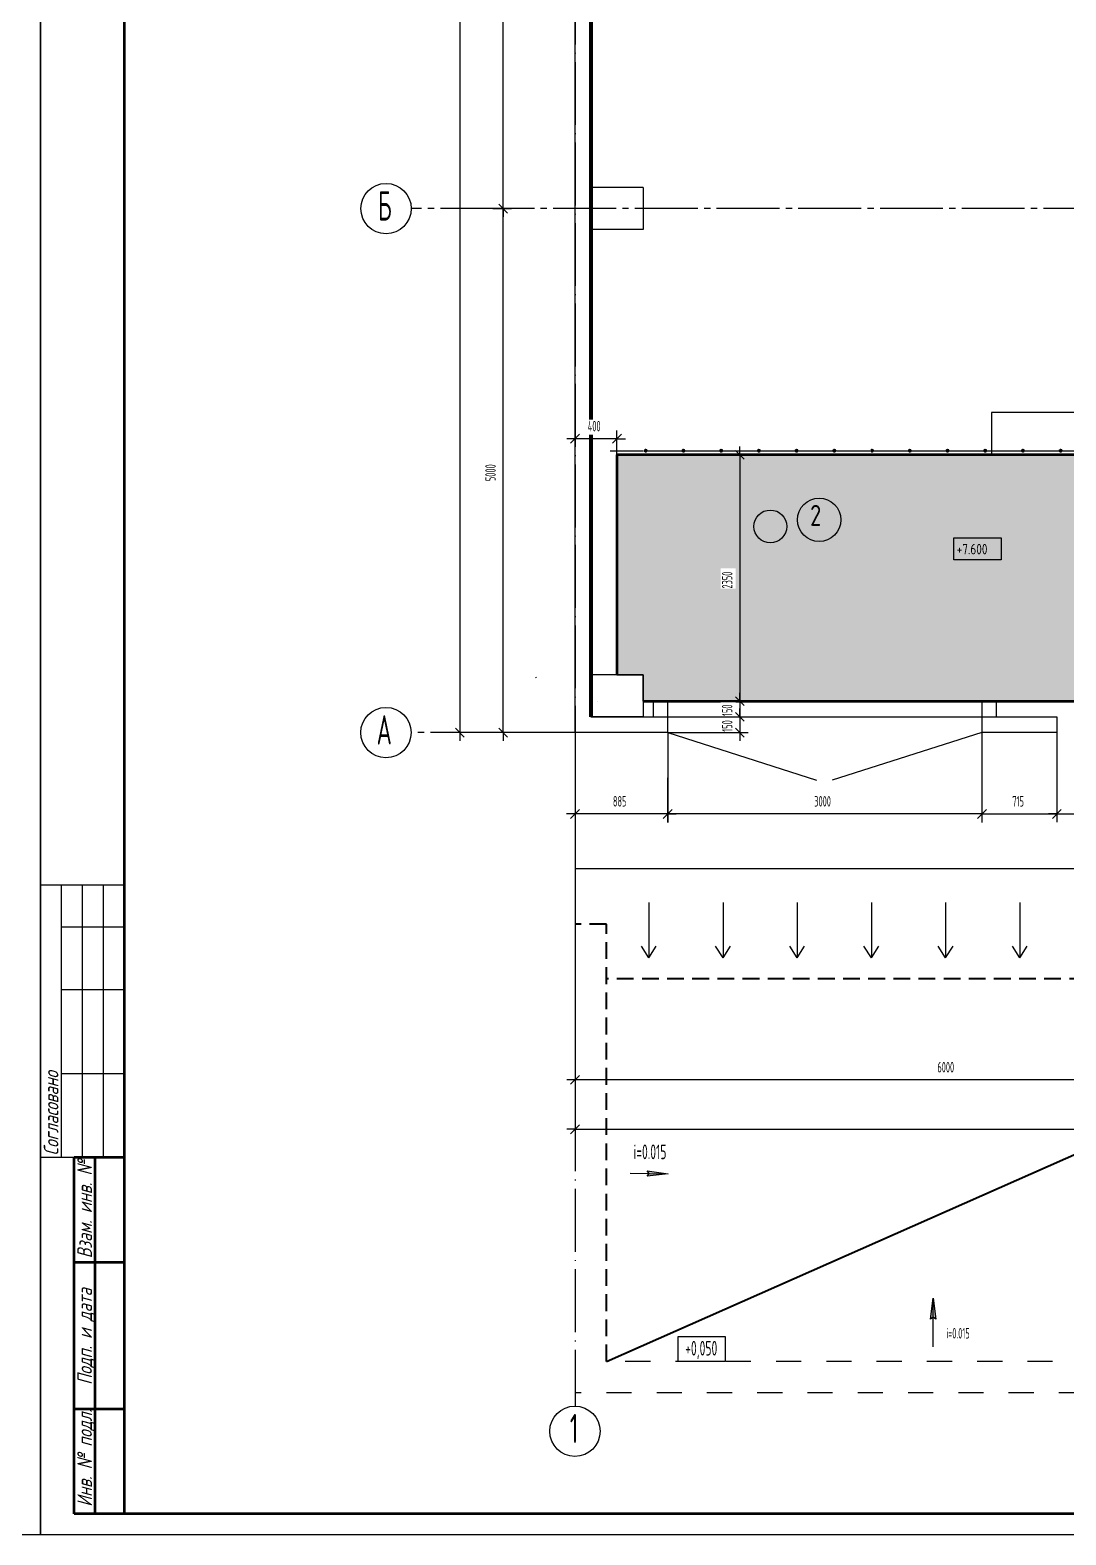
# Model space of a CAD drawing. Header units: millimetres. Extents: x -2281 to 5887, y 0 to 4166.
# Drawn here: x 1679.5 to 1926.7, y 0 to 359 of the extents above; entities that cross this region are included whole.
import ezdxf

# ---------------------------------------------------------------- set-up
doc = ezdxf.new("R2010")
doc.units = ezdxf.units.MM
for name, pattern in [('K5LT32784', [0]), ('K5LT32838', [0]), ('K5LT32848', [19.2, 15, -2, 0.2, -2]), ('K5LT32865', [0]), ('K5LT32871', [11.999999, 6, -6]), ('K5LT32888', [0]), ('K5LT32892', [6, 4, -2]), ('K5LT_AXLED', [19.5, 15, -1.5, 1.5, -1.5]), ('K5LT_BASIC', [0]), ('K5LT_THIN', [0]), ('K5LT_THIN_INCLUDED_TO_HATCHING', [0])]:
    doc.linetypes.add(name, pattern=pattern)
doc.layers.add('Системный слой', color=7, linetype='Continuous')
doc.styles.add('KDIMTEXTSTYLE', font='GOST_AU.SHX', dxfattribs={"width": 0.96, "oblique": 15, "height": 5})
doc.styles.add('KTEXTSTYLE', font='GOST_AU.SHX', dxfattribs={"width": 0.96, "height": 5})
doc.dimstyles.new('KDIMSTYLE (0.03)', dxfattribs={"dimtxt": 5, "dimasz": 1, "dimexe": 2, "dimexo": 0, "dimgap": 1, "dimtad": 1, "dimlfac": 40, "dimtxsty": 'KDIMTEXTSTYLE', "dimsah": 1, "dimcen": 0, "dimdle": 1, "dimadec": 0, "dimazin": 0, "dimtfac": 0.667, "dimtmove": 0, "dimatfit": 3, "dimfxl": 1, "dimtvp": 1, "dimtolj": 1, "dimtzin": 0, "dimarcsym": 0})

# ---------------------------------------------------------------- blocks, each defined once
blk = doc.blocks.new('U23')
at = {"layer": 'Системный слой'}
for points in [[(1826.95, 258.64), (1826.76, 259.03), (1826.34, 259.12), (1826, 258.85), (1826, 258.42), (1826.34, 258.15), (1826.76, 258.25)], [(1835.95, 258.64), (1835.77, 259.03), (1835.34, 259.12), (1835, 258.85), (1835, 258.42), (1835.34, 258.15), (1835.77, 258.25)], [(1844.77, 258.25), (1844.96, 258.64), (1844.77, 259.03), (1844.35, 259.12), (1844.01, 258.85), (1844.01, 258.42), (1844.35, 258.15)], [(1853.77, 258.25), (1853.96, 258.64), (1853.77, 259.03), (1853.35, 259.12), (1853.01, 258.85), (1853.01, 258.42), (1853.35, 258.15)], [(1862.78, 258.25), (1862.97, 258.64), (1862.78, 259.03), (1862.35, 259.12), (1862.01, 258.85), (1862.01, 258.42), (1862.35, 258.15)], [(1871.78, 258.25), (1871.97, 258.64), (1871.78, 259.03), (1871.36, 259.12), (1871.02, 258.85), (1871.02, 258.42), (1871.36, 258.15)], [(1880.78, 258.25), (1880.97, 258.64), (1880.78, 259.03), (1880.36, 259.12), (1880.02, 258.85), (1880.02, 258.42), (1880.36, 258.15)], [(1889.79, 258.25), (1889.98, 258.64), (1889.79, 259.03), (1889.37, 259.12), (1889.03, 258.85), (1889.03, 258.42), (1889.37, 258.15)], [(1898.79, 258.25), (1898.98, 258.64), (1898.79, 259.03), (1898.37, 259.12), (1898.03, 258.85), (1898.03, 258.42), (1898.37, 258.15)], [(1907.8, 258.25), (1907.98, 258.64), (1907.8, 259.03), (1907.37, 259.12), (1907.03, 258.85), (1907.03, 258.42), (1907.37, 258.15)], [(1916.8, 258.25), (1916.99, 258.64), (1916.8, 259.03), (1916.38, 259.12), (1916.04, 258.85), (1916.04, 258.42), (1916.38, 258.15)], [(1925.8, 258.25), (1925.99, 258.64), (1925.8, 259.03), (1925.38, 259.12), (1925.04, 258.85), (1925.04, 258.42), (1925.38, 258.15)], [(1934.81, 258.25), (1935, 258.64), (1934.81, 259.03), (1934.38, 259.12), (1934.05, 258.85), (1934.05, 258.42), (1934.38, 258.15)], [(1943.81, 258.25), (1944, 258.64), (1943.81, 259.03), (1943.39, 259.12), (1943.05, 258.85), (1943.05, 258.42), (1943.39, 258.15)], [(1952.81, 258.25), (1953, 258.64), (1952.81, 259.03), (1952.39, 259.12), (1952.05, 258.85), (1952.05, 258.42), (1952.39, 258.15)], [(1961.82, 258.25), (1962.01, 258.64), (1961.82, 259.03), (1961.4, 259.12), (1961.06, 258.85), (1961.06, 258.42), (1961.4, 258.15)], [(1970.82, 258.25), (1971.01, 258.64), (1970.82, 259.03), (1970.4, 259.12), (1970.06, 258.85), (1970.06, 258.42), (1970.4, 258.15)], [(1979.83, 258.25), (1980.01, 258.64), (1979.83, 259.03), (1979.4, 259.12), (1979.06, 258.85), (1979.06, 258.42), (1979.4, 258.15)], [(1988.83, 258.25), (1989.02, 258.64), (1988.83, 259.03), (1988.41, 259.12), (1988.07, 258.85), (1988.07, 258.42), (1988.41, 258.15)], [(1997.83, 258.25), (1998.02, 258.64), (1997.83, 259.03), (1997.41, 259.12), (1997.07, 258.85), (1997.07, 258.42), (1997.41, 258.15)], [(2006.84, 258.25), (2007.03, 258.64), (2006.84, 259.03), (2006.41, 259.12), (2006.08, 258.85), (2006.08, 258.42), (2006.41, 258.15)], [(2015.84, 258.25), (2016.03, 258.64), (2015.84, 259.03), (2015.42, 259.12), (2015.08, 258.85), (2015.08, 258.42), (2015.42, 258.15)], [(2024.85, 258.25), (2025.03, 258.64), (2024.85, 259.03), (2024.42, 259.12), (2024.08, 258.85), (2024.08, 258.42), (2024.42, 258.15)], [(2033.85, 258.25), (2034.04, 258.64), (2033.85, 259.03), (2033.43, 259.12), (2033.09, 258.85), (2033.09, 258.42), (2033.43, 258.15)], [(2042.85, 258.25), (2043.04, 258.64), (2042.85, 259.03), (2042.43, 259.12), (2042.09, 258.85), (2042.09, 258.42), (2042.43, 258.15)]]:
    blk.add_hatch(color=7, dxfattribs=at).paths.add_polyline_path(points)
at = {"layer": 'Системный слой', "color": 7, "linetype": 'K5LT32865', "lineweight": 13}
for p, q in [((1817.95, 258.64), (1825.95, 258.64)), ((1826.95, 258.64), (1834.95, 258.64)), ((1835.95, 258.64), (1843.96, 258.64)), ((1844.96, 258.64), (1852.96, 258.64)), ((1853.96, 258.64), (1861.97, 258.64)), ((1862.97, 258.64), (1870.97, 258.64)), ((1871.97, 258.64), (1879.97, 258.64)), ((1880.97, 258.64), (1888.98, 258.64)), ((1889.98, 258.64), (1897.98, 258.64)), ((1898.98, 258.64), (1906.98, 258.64)), ((1907.98, 258.64), (1915.99, 258.64)), ((1916.99, 258.64), (1924.99, 258.64)), ((1925.99, 258.64), (1934, 258.64)), ((1935, 258.64), (1943, 258.64)), ((1944, 258.64), (1952, 258.64)), ((1953, 258.64), (1961.01, 258.64)), ((1962.01, 258.64), (1970.01, 258.64)), ((1971.01, 258.64), (1979.01, 258.64)), ((1980.01, 258.64), (1988.02, 258.64)), ((1989.02, 258.64), (1997.02, 258.64)), ((1998.02, 258.64), (2006.03, 258.64)), ((2007.03, 258.64), (2015.03, 258.64)), ((2016.03, 258.64), (2024.03, 258.64)), ((2025.03, 258.64), (2033.04, 258.64)), ((2034.04, 258.64), (2042.04, 258.64)), ((2043.04, 258.64), (2051.04, 258.64))]:
    blk.add_line(p, q, dxfattribs=at)
blk = doc.blocks.new('U325')
at = {"layer": 'Системный слой', "color": 200, "linetype": 'K5LT32784', "lineweight": 50, "true_color": 0xbf00ff}
blk.add_arc((1799.15, 203.85), 1.14, 30.4286, 30.7112, dxfattribs=at)
blk = doc.blocks.new('U367')
at = {"layer": 'Системный слой', "color": 7, "linetype": 'K5LT_THIN', "lineweight": 13}
for p, q in [((1834.18, 47.36), (1845.39, 47.36)), ((1834.18, 41.4), (1834.18, 47.36)), ((1845.39, 47.36), (1845.39, 41.4)), ((1845.39, 41.4), (1834.18, 41.4))]:
    blk.add_line(p, q, dxfattribs=at)
at = {"layer": 'Системный слой', "color": 7, "insert": (1835.86, 46.28), "char_height": 2.5, "attachment_point": 1, "style": 'KTEXTSTYLE'}
blk.add_mtext('\\H3.5;\\W0.965;\\Q15;\\Q0;\\W0.715;+0,050', dxfattribs=at)
blk = doc.blocks.new('U403')
at = {"layer": 'Системный слой', "color": 7, "linetype": 'K5LT_THIN', "lineweight": 13}
for p, q in [((1825.83, 321.41), (1813.33, 321.41)), ((1825.83, 321.41), (1825.83, 311.41)), ((1825.83, 311.41), (1813.33, 311.41)), ((1825.83, 195.16), (1813.33, 195.16))]:
    blk.add_line(p, q, dxfattribs=at)
at = {"layer": 'Системный слой', "color": 7, "linetype": 'K5LT_THIN_INCLUDED_TO_HATCHING', "lineweight": 13}
for q in [(1813.33, 205.16), (1825.83, 195.16)]:
    blk.add_line((1825.83, 205.16), q, dxfattribs=at)
blk = doc.blocks.new('U388')
at = {"layer": 'Системный слой', "color": 5, "linetype": 'K5LT_BASIC', "lineweight": 35, "true_color": 0x0000ff}
for p, q in [((2051.79, 257.64), (1819.58, 257.65)), ((1819.58, 257.65), (1819.58, 205.16)), ((1825.83, 198.9), (1954.54, 198.9))]:
    blk.add_line(p, q, dxfattribs=at)
at = {"layer": 'Системный слой'}
blk.add_blockref('U403', (0, 0), dxfattribs=at)
blk = doc.blocks.new('U408')
at = {"layer": 'Системный слой', "true_color": 0xffffff}
blk.add_hatch(color=7, dxfattribs=at).paths.add_polyline_path([(1825.83, 198.9), (1954.54, 198.9), (1954.54, 205.1), (1959.58, 205.1), (1959.58, 232.64), (2076.79, 232.64), (2076.79, 260.6), (2051.79, 260.6), (2051.79, 257.64), (1819.58, 257.65), (1819.58, 205.16), (1825.83, 205.16)])
at = {"layer": 'Системный слой', "color": 5, "linetype": 'K5LT_BASIC', "lineweight": 35, "true_color": 0x0000ff}
for p, q in [((2051.79, 257.64), (1819.58, 257.65)), ((1819.58, 257.65), (1819.58, 205.16)), ((1825.83, 198.9), (1954.54, 198.9))]:
    blk.add_line(p, q, dxfattribs=at)
at = {"layer": 'Системный слой', "color": 7, "linetype": 'K5LT_THIN_INCLUDED_TO_HATCHING', "lineweight": 13}
for p, q in [((1899.98, 237.82), (1911.25, 237.82)), ((1899.98, 232.64), (1899.98, 237.82)), ((1911.25, 237.82), (1911.25, 232.64)), ((1911.25, 232.64), (1899.98, 232.64)), ((1819.58, 205.16), (1825.83, 205.16)), ((1825.83, 198.9), (1825.83, 205.16))]:
    blk.add_line(p, q, dxfattribs=at)
blk.add_circle((1867.84, 242.16), 5.18, dxfattribs=at)
at = {"layer": 'Системный слой', "color": 7, "char_height": 2.5, "attachment_point": 1, "style": 'KTEXTSTYLE'}
for s, insert in [('\\H3.5;\\W0.965;\\Q15;\\Q0;\\H5.00;2', (1865.68, 245.71)), ('\\H3.5;\\W0.965;\\Q15;\\Q0;\\H2.50;+7.600', (1900.68, 236.42))]:
    blk.add_mtext(s, dxfattribs=dict(at, insert=insert))
blk = doc.blocks.new('D155')
at = {"layer": 'Системный слой', "color": 7, "linetype": 'K5LT_THIN', "lineweight": 13, "transparency": 16777216}
for p, q in [((1809.58, 191.41), (1809.58, 106.55)), ((1809.58, 108.55), (1807.58, 108.55)), ((1810.64, 109.61), (1808.52, 107.49)), ((1958.52, 107.49), (1960.64, 109.61)), ((1959.58, 103.3), (1959.58, 110.55)), ((1959.58, 108.55), (1961.58, 108.55))]:
    blk.add_line(p, q, dxfattribs=at)
at = {"transparency": 16777216}
blk.add_wipeout([(1896.06, 109.8), (1896.06, 113.37), (1900.89, 113.37), (1900.89, 109.8)], dxfattribs=at).dxf.layer = 'Системный слой'
at = {"layer": 'Системный слой', "color": 7, "linetype": 'K5LT_THIN', "lineweight": 13, "transparency": 16777216}
blk.add_line((1959.58, 108.55), (1809.58, 108.55), dxfattribs=at)
at = {"layer": 'Системный слой', "color": 7, "transparency": 16777216, "insert": (1896.06, 112.82), "char_height": 2.5, "attachment_point": 1, "style": 'KTEXTSTYLE'}
blk.add_mtext('\\H3.5;\\W0.965;\\Q15;\\Q0;\\W0.715;\\H2.50;6000', dxfattribs=at)
blk = doc.blocks.new('KDIMARROW_03')
at = {"layer": 'Системный слой', "color": 0, "linetype": 'K5LT_THIN', "lineweight": 13}
for p, q in [((-1.06, -1.06), (1.06, 1.06)), ((0, 0), (-1, 0)), ((0, 0), (2, 0))]:
    blk.add_line(p, q, dxfattribs=at)
blk = doc.blocks.new('D160')
at = {"layer": 'Системный слой', "color": 7, "linetype": 'K5LT_THIN', "lineweight": 13, "transparency": 16777216}
for p, q in [((2184.58, 191.35), (2184.58, 94.77)), ((1809.58, 108.55), (1809.58, 94.77)), ((1810.64, 97.83), (1808.52, 95.71)), ((2183.52, 95.71), (2185.64, 97.83)), ((1809.58, 96.77), (1807.58, 96.77)), ((2184.58, 96.77), (2186.58, 96.77))]:
    blk.add_line(p, q, dxfattribs=at)
at = {"transparency": 16777216}
blk.add_wipeout([(2031.63, 98.02), (2031.63, 101.59), (2037.28, 101.59), (2037.28, 98.02)], dxfattribs=at).dxf.layer = 'Системный слой'
at = {"layer": 'Системный слой', "color": 7, "linetype": 'K5LT_THIN', "lineweight": 13, "transparency": 16777216}
blk.add_line((1809.58, 96.77), (2184.58, 96.77), dxfattribs=at)
at = {"layer": 'Системный слой', "color": 7, "transparency": 16777216, "insert": (2031.63, 101.04), "char_height": 2.5, "attachment_point": 1, "style": 'KTEXTSTYLE'}
blk.add_mtext('\\H3.5;\\W0.965;\\Q15;\\Q0;\\W0.715;\\H2.50;15000', dxfattribs=at)
blk = doc.blocks.new('D161')
at = {"layer": 'Системный слой', "color": 7, "linetype": 'K5LT_THIN', "lineweight": 13, "transparency": 16777216}
for p, q in [((1783.14, 565.35), (1781.02, 567.47)), ((1782.08, 566.41), (1782.08, 568.41)), ((1780.75, 566.41), (1784.08, 566.41)), ((1809.58, 191.4), (1780.08, 191.4)), ((1781.02, 192.46), (1783.14, 190.34)), ((1782.08, 191.4), (1782.08, 189.4))]:
    blk.add_line(p, q, dxfattribs=at)
at = {"transparency": 16777216}
blk.add_wipeout([(1781.08, 395.47), (1777.51, 395.47), (1777.51, 401.12), (1781.08, 401.12)], dxfattribs=at).dxf.layer = 'Системный слой'
at = {"layer": 'Системный слой', "color": 7, "linetype": 'K5LT_THIN', "lineweight": 13, "transparency": 16777216}
blk.add_line((1782.08, 566.41), (1782.08, 191.4), dxfattribs=at)
at = {"layer": 'Системный слой', "color": 7, "transparency": 16777216, "insert": (1777.81, 395.47), "char_height": 2.5, "attachment_point": 1, "rotation": 90, "style": 'KTEXTSTYLE'}
blk.add_mtext('\\H3.5;\\W0.965;\\Q15;\\Q0;\\W0.715;\\H2.50;15000', dxfattribs=at)
blk = doc.blocks.new('D162')
at = {"layer": 'Системный слой', "color": 7, "linetype": 'K5LT_THIN', "lineweight": 13, "transparency": 16777216}
for p, q in [((1924.56, 191.42), (1924.56, 169.99)), ((1949.56, 191.47), (1949.56, 169.99)), ((1925.62, 173.05), (1923.5, 170.93)), ((1948.5, 170.93), (1950.62, 173.05)), ((1924.56, 171.99), (1922.56, 171.99)), ((1949.56, 171.99), (1951.56, 171.99))]:
    blk.add_line(p, q, dxfattribs=at)
at = {"transparency": 16777216}
blk.add_wipeout([(1934.74, 173.24), (1934.74, 176.81), (1939.19, 176.81), (1939.19, 173.24)], dxfattribs=at).dxf.layer = 'Системный слой'
at = {"layer": 'Системный слой', "color": 7, "linetype": 'K5LT_THIN', "lineweight": 13, "transparency": 16777216}
blk.add_line((1924.56, 171.99), (1949.56, 171.99), dxfattribs=at)
at = {"layer": 'Системный слой', "color": 7, "transparency": 16777216, "insert": (1934.74, 176.26), "char_height": 2.5, "attachment_point": 1, "style": 'KTEXTSTYLE'}
blk.add_mtext('\\H3.5;\\W0.965;\\Q15;\\Q0;\\W0.715;\\H2.50;1000', dxfattribs=at)
blk = doc.blocks.new('U655')
at = {"layer": 'Системный слой'}
blk.add_hatch(color=7, dxfattribs=at).paths.add_polyline_path([(1895.7, 51.44), (1895.05, 56.44), (1894.39, 51.44), (1895.05, 51.94)])
at = {"layer": 'Системный слой', "color": 7, "linetype": 'K5LT_THIN', "lineweight": 13}
for p, q in [((1894.39, 51.44), (1895.05, 56.44)), ((1895.05, 56.44), (1895.7, 51.44)), ((1895.05, 44.84), (1895.05, 56.44)), ((1895.05, 51.94), (1894.39, 51.44)), ((1895.7, 51.44), (1895.05, 51.94))]:
    blk.add_line(p, q, dxfattribs=at)
blk = doc.blocks.new('U656')
at = {"layer": 'Системный слой'}
blk.add_hatch(color=7, dxfattribs=at).paths.add_polyline_path([(1831.78, 86.14), (1826.77, 85.55), (1827.28, 86.2), (1826.79, 86.87)])
at = {"layer": 'Системный слой', "color": 7, "linetype": 'K5LT_THIN', "lineweight": 13}
for p, q in [((1822.77, 86.27), (1831.78, 86.14)), ((1826.77, 85.55), (1827.28, 86.2)), ((1827.28, 86.2), (1826.79, 86.87)), ((1826.79, 86.87), (1831.78, 86.14)), ((1831.78, 86.14), (1826.77, 85.55))]:
    blk.add_line(p, q, dxfattribs=at)
blk = doc.blocks.new('D195')
at = {"layer": 'Системный слой', "color": 7, "linetype": 'K5LT_THIN', "lineweight": 13, "transparency": 16777216}
for p, q in [((1849.97, 256.59), (1847.85, 258.71)), ((1848.91, 257.65), (1848.91, 259.65)), ((1833.72, 257.65), (1850.91, 257.65)), ((1825.83, 198.9), (1850.91, 198.9)), ((1847.85, 199.96), (1849.97, 197.84)), ((1848.91, 198.9), (1848.91, 196.9))]:
    blk.add_line(p, q, dxfattribs=at)
at = {"transparency": 16777216}
blk.add_wipeout([(1847.91, 225.76), (1844.35, 225.76), (1844.35, 230.59), (1847.91, 230.59)], dxfattribs=at).dxf.layer = 'Системный слой'
at = {"layer": 'Системный слой', "color": 7, "linetype": 'K5LT_THIN', "lineweight": 13, "transparency": 16777216}
blk.add_line((1848.91, 257.65), (1848.91, 198.9), dxfattribs=at)
at = {"layer": 'Системный слой', "color": 7, "transparency": 16777216, "insert": (1844.65, 225.76), "char_height": 2.5, "attachment_point": 1, "rotation": 90, "style": 'KTEXTSTYLE'}
blk.add_mtext('\\H3.5;\\W0.965;\\Q15;\\Q0;\\W0.715;\\H2.50;2350', dxfattribs=at)
blk = doc.blocks.new('D196')
at = {"transparency": 16777216}
blk.add_wipeout([(1847.91, 195.34), (1844.35, 195.34), (1844.35, 198.58), (1847.91, 198.58)], dxfattribs=at).dxf.layer = 'Системный слой'
at = {"layer": 'Системный слой', "color": 7, "linetype": 'K5LT_THIN', "lineweight": 13, "transparency": 16777216}
for p, q in [((1833.72, 198.9), (1850.91, 198.9)), ((1849.97, 197.84), (1847.85, 199.96)), ((1848.91, 198.9), (1848.91, 200.9)), ((1848.91, 198.9), (1848.91, 195.15)), ((1847.85, 196.21), (1849.97, 194.09)), ((1848.91, 195.15), (1848.91, 193.15))]:
    blk.add_line(p, q, dxfattribs=at)
at = {"layer": 'Системный слой', "color": 7, "transparency": 16777216, "insert": (1844.65, 195.34), "char_height": 2.5, "attachment_point": 1, "rotation": 90, "style": 'KTEXTSTYLE'}
blk.add_mtext('\\H3.5;\\W0.965;\\Q15;\\Q0;\\W0.715;\\H2.50;150', dxfattribs=at)
blk = doc.blocks.new('D197')
at = {"layer": 'Системный слой', "color": 7, "linetype": 'K5LT_THIN', "lineweight": 13, "transparency": 16777216}
for p, q in [((1810.64, 262.55), (1808.52, 260.43)), ((1809.58, 257.07), (1809.58, 263.49)), ((1818.52, 260.43), (1820.64, 262.55)), ((1819.58, 257.65), (1819.58, 263.49)), ((1809.58, 261.49), (1807.58, 261.49)), ((1819.58, 261.49), (1821.58, 261.49))]:
    blk.add_line(p, q, dxfattribs=at)
at = {"transparency": 16777216}
blk.add_wipeout([(1812.62, 262.49), (1812.62, 266.06), (1816.37, 266.06), (1816.37, 262.49)], dxfattribs=at).dxf.layer = 'Системный слой'
at = {"layer": 'Системный слой', "color": 7, "linetype": 'K5LT_THIN', "lineweight": 13, "transparency": 16777216}
blk.add_line((1819.58, 261.49), (1809.58, 261.49), dxfattribs=at)
at = {"layer": 'Системный слой', "color": 7, "transparency": 16777216, "insert": (1812.62, 265.76), "char_height": 2.5, "attachment_point": 1, "style": 'KTEXTSTYLE'}
blk.add_mtext('\\H3.5;\\W0.965;\\Q15;\\Q0;\\W0.715;\\H2.50;400', dxfattribs=at)
blk = doc.blocks.new('D209')
at = {"transparency": 16777216}
blk.add_wipeout([(1847.91, 191.59), (1844.35, 191.59), (1844.35, 194.83), (1847.91, 194.83)], dxfattribs=at).dxf.layer = 'Системный слой'
at = {"layer": 'Системный слой', "color": 7, "linetype": 'K5LT_THIN', "lineweight": 13, "transparency": 16777216}
for p, q in [((1849.97, 194.09), (1847.85, 196.21)), ((1848.91, 195.15), (1848.91, 197.15)), ((1848.91, 195.15), (1848.91, 191.4)), ((1831.69, 191.4), (1850.91, 191.4)), ((1847.85, 192.46), (1849.97, 190.34)), ((1848.91, 191.4), (1848.91, 189.4))]:
    blk.add_line(p, q, dxfattribs=at)
at = {"layer": 'Системный слой', "color": 7, "transparency": 16777216, "insert": (1844.65, 191.59), "char_height": 2.5, "attachment_point": 1, "rotation": 90, "style": 'KTEXTSTYLE'}
blk.add_mtext('\\H3.5;\\W0.965;\\Q15;\\Q0;\\W0.715;\\H2.50;150', dxfattribs=at)
blk = doc.blocks.new('D210')
at = {"layer": 'Системный слой', "color": 7, "linetype": 'K5LT_THIN', "lineweight": 13, "transparency": 16777216}
for p, q in [((1831.69, 191.39), (1831.69, 169.98)), ((1906.69, 191.39), (1906.69, 169.98)), ((1832.75, 173.04), (1830.63, 170.92)), ((1905.63, 170.92), (1907.75, 173.04)), ((1831.69, 171.98), (1829.69, 171.98)), ((1906.69, 171.98), (1908.69, 171.98))]:
    blk.add_line(p, q, dxfattribs=at)
at = {"transparency": 16777216}
blk.add_wipeout([(1866.68, 172.98), (1866.68, 176.55), (1871.5, 176.55), (1871.5, 172.98)], dxfattribs=at).dxf.layer = 'Системный слой'
at = {"layer": 'Системный слой', "color": 7, "linetype": 'K5LT_THIN', "lineweight": 13, "transparency": 16777216}
blk.add_line((1906.69, 171.98), (1831.69, 171.98), dxfattribs=at)
at = {"layer": 'Системный слой', "color": 7, "transparency": 16777216, "insert": (1866.68, 176.25), "char_height": 2.5, "attachment_point": 1, "style": 'KTEXTSTYLE'}
blk.add_mtext('\\H3.5;\\W0.965;\\Q15;\\Q0;\\W0.715;\\H2.50;3000', dxfattribs=at)
blk = doc.blocks.new('D211')
at = {"layer": 'Системный слой', "color": 7, "linetype": 'K5LT_THIN', "lineweight": 13, "transparency": 16777216}
for p, q in [((1809.58, 191.4), (1809.57, 169.99)), ((1831.69, 191.39), (1831.68, 169.98)), ((1810.63, 173.05), (1808.51, 170.93)), ((1830.62, 170.92), (1832.74, 173.04)), ((1809.57, 171.99), (1807.57, 171.99)), ((1831.68, 171.98), (1833.68, 171.98))]:
    blk.add_line(p, q, dxfattribs=at)
at = {"transparency": 16777216}
blk.add_wipeout([(1818.61, 172.98), (1818.61, 176.55), (1822.48, 176.55), (1822.48, 172.98)], dxfattribs=at).dxf.layer = 'Системный слой'
at = {"layer": 'Системный слой', "color": 7, "linetype": 'K5LT_THIN', "lineweight": 13, "transparency": 16777216}
blk.add_line((1831.68, 171.98), (1809.57, 171.99), dxfattribs=at)
at = {"layer": 'Системный слой', "color": 7, "transparency": 16777216, "insert": (1818.61, 176.25), "char_height": 2.5, "attachment_point": 1, "rotation": 359.9769, "style": 'KTEXTSTYLE'}
blk.add_mtext('\\H3.5;\\W0.965;\\Q15;\\Q0;\\W0.715;\\H2.50;885', dxfattribs=at)
blk = doc.blocks.new('D214')
at = {"layer": 'Системный слой', "color": 7, "linetype": 'K5LT_THIN', "lineweight": 13, "transparency": 16777216}
for p, q in [((1789.92, 316.4), (1794.43, 316.4)), ((1793.49, 315.34), (1791.37, 317.46)), ((1792.43, 316.4), (1792.43, 318.4)), ((1795.23, 191.4), (1790.41, 191.4)), ((1791.35, 192.46), (1793.48, 190.34)), ((1792.41, 191.4), (1792.41, 189.4))]:
    blk.add_line(p, q, dxfattribs=at)
at = {"transparency": 16777216}
blk.add_wipeout([(1791.42, 251.39), (1787.85, 251.39), (1787.85, 256.21), (1791.42, 256.21)], dxfattribs=at).dxf.layer = 'Системный слой'
at = {"layer": 'Системный слой', "color": 7, "linetype": 'K5LT_THIN', "lineweight": 13, "transparency": 16777216}
blk.add_line((1792.41, 191.4), (1792.43, 316.4), dxfattribs=at)
at = {"layer": 'Системный слой', "color": 7, "transparency": 16777216, "insert": (1788.15, 251.39), "char_height": 2.5, "attachment_point": 1, "rotation": 89.993, "style": 'KTEXTSTYLE'}
blk.add_mtext('\\H3.5;\\W0.965;\\Q15;\\Q0;\\W0.715;\\H2.50;5000', dxfattribs=at)
blk = doc.blocks.new('D215')
at = {"layer": 'Системный слой', "color": 7, "linetype": 'K5LT_THIN', "lineweight": 13, "transparency": 16777216}
for p, q in [((1793.51, 440.34), (1791.39, 442.46)), ((1792.45, 441.4), (1792.45, 443.4)), ((1794.77, 441.4), (1790.45, 441.4)), ((1794.78, 316.4), (1790.43, 316.4)), ((1791.37, 317.46), (1793.49, 315.34)), ((1792.43, 316.4), (1792.43, 314.4))]:
    blk.add_line(p, q, dxfattribs=at)
at = {"transparency": 16777216}
blk.add_wipeout([(1791.44, 376.39), (1787.87, 376.39), (1787.87, 381.21), (1791.44, 381.21)], dxfattribs=at).dxf.layer = 'Системный слой'
at = {"layer": 'Системный слой', "color": 7, "linetype": 'K5LT_THIN', "lineweight": 13, "transparency": 16777216}
blk.add_line((1792.43, 316.4), (1792.45, 441.4), dxfattribs=at)
at = {"layer": 'Системный слой', "color": 7, "transparency": 16777216, "insert": (1788.17, 376.39), "char_height": 2.5, "attachment_point": 1, "rotation": 89.993, "style": 'KTEXTSTYLE'}
blk.add_mtext('\\H3.5;\\W0.965;\\Q15;\\Q0;\\W0.715;\\H2.50;5000', dxfattribs=at)
blk = doc.blocks.new('D217')
at = {"layer": 'Системный слой', "color": 7, "linetype": 'K5LT_THIN', "lineweight": 13, "transparency": 16777216}
for p, q in [((1906.69, 191.39), (1906.7, 169.98)), ((1924.56, 191.4), (1924.57, 169.99)), ((1907.76, 173.04), (1905.64, 170.92)), ((1923.51, 170.93), (1925.63, 173.05)), ((1906.7, 171.98), (1904.7, 171.98)), ((1924.57, 171.99), (1926.57, 171.99))]:
    blk.add_line(p, q, dxfattribs=at)
at = {"transparency": 16777216}
blk.add_wipeout([(1913.95, 172.98), (1913.95, 176.55), (1917.18, 176.55), (1917.19, 172.99)], dxfattribs=at).dxf.layer = 'Системный слой'
at = {"layer": 'Системный слой', "color": 7, "linetype": 'K5LT_THIN', "lineweight": 13, "transparency": 16777216}
blk.add_line((1906.7, 171.98), (1924.57, 171.99), dxfattribs=at)
at = {"layer": 'Системный слой', "color": 7, "transparency": 16777216, "insert": (1913.95, 176.25), "char_height": 2.5, "attachment_point": 1, "rotation": 0.0285, "style": 'KTEXTSTYLE'}
blk.add_mtext('\\H3.5;\\W0.965;\\Q15;\\Q0;\\W0.715;\\H2.50;715', dxfattribs=at)

msp = doc.modelspace()

# ---------------------------------------------------------------- linework, layer by layer
at = {"color": 7, "linetype": 'K5LT_THIN', "lineweight": 13}
for p, q in [((1682, 0), (1682, 594)), ((1682, 594), (1682, 0)), ((1682, 90), (1682, 155)), ((1702, 155), (1682, 155)), ((1687, 90), (1687, 155)), ((1692, 90), (1692, 155)), ((1697, 90), (1697, 155)), ((1702, 145), (1687, 145)), ((1702, 130), (1687, 130)), ((1702, 110), (1687, 110)), ((1702, 90), (1682, 90)), ((1682, 0), (841, 0)), ((2523, 0), (1682, 0))]:
    msp.add_line(p, q, dxfattribs=at)
at = {"color": 5, "linetype": 'K5LT_BASIC', "lineweight": 35, "true_color": 0x0000ff}
for p, q in [((1702, 5), (1702, 589)), ((1690, 5), (1690, 90)), ((1702, 90), (1690, 90)), ((1695, 5), (1695, 90)), ((1702, 65), (1690, 65)), ((1702, 30), (1690, 30)), ((1702, 5), (1690, 5)), ((2518, 5), (1702, 5))]:
    msp.add_line(p, q, dxfattribs=at)
at = {"layer": 'Системный слой', "color": 1, "linetype": 'K5LT32848', "lineweight": 18, "true_color": 0xff0000}
msp.add_line((1809.57583, 562.55895), (1809.57583, 30.74431), dxfattribs=at)
at = {"layer": 'Системный слой', "color": 7, "linetype": 'K5LT32888', "lineweight": 53}
msp.add_line((1813.32583, 491.41589), (1813.32583, 195.15961), dxfattribs=at)
at = {"layer": 'Системный слой', "color": 7, "linetype": 'K5LT_THIN', "lineweight": 13}
for p, q in [((1809.57583, 191.40961), (1809.57583, 366.86534)), ((1959.56344, 267.73278), (1909.00887, 267.73278)), ((1909.00887, 267.73278), (1909.00887, 257.64836)), ((1831.70083, 198.65961), (1828.20083, 198.65961)), ((1828.20083, 198.65961), (1828.20083, 195.15961)), ((1831.70083, 195.15961), (1831.70083, 198.65961)), ((1910.20083, 198.65961), (1906.70083, 198.65961)), ((1906.70083, 198.65961), (1906.70083, 195.15961)), ((1910.20083, 195.15961), (1910.20083, 198.65961)), ((1813.32583, 195.15961), (1924.55965, 195.15961)), ((1828.20083, 195.15961), (1831.70084, 195.15961)), ((1831.68926, 191.39181), (1831.68926, 195.14181)), ((1831.68936, 191.40071), (1831.68936, 195.15071)), ((1906.68926, 195.15961), (1906.68926, 191.39181)), ((1906.70083, 195.15961), (1910.20083, 195.15961)), ((1831.68936, 191.40071), (1809.57583, 191.40071)), ((1924.55965, 191.40071), (1906.68926, 191.40071)), ((1961.56002, 158.89938), (1809.58682, 158.89938)), ((1961.56002, 158.89938), (1809.58682, 158.89938)), ((1827.17871, 150.83313), (1827.17871, 137.62811)), ((1844.89092, 150.83313), (1844.89092, 137.62811)), ((1862.60313, 150.83313), (1862.60313, 137.62811)), ((1880.31535, 150.83313), (1880.31535, 137.62811)), ((1898.02756, 150.83313), (1898.02756, 137.62811)), ((1915.73977, 150.83313), (1915.73977, 137.62811)), ((1827.17871, 137.62811), (1825.40348, 140.46907)), ((1827.17871, 137.62811), (1828.95394, 140.46907)), ((1844.89092, 137.62811), (1843.11569, 140.46907)), ((1844.89092, 137.62811), (1846.66615, 140.46907)), ((1862.60313, 137.62811), (1860.8279, 140.46907)), ((1862.60313, 137.62811), (1864.37836, 140.46907)), ((1880.31535, 137.62811), (1878.54012, 140.46907)), ((1880.31535, 137.62811), (1882.09057, 140.46907)), ((1898.02756, 137.62811), (1896.25233, 140.46907)), ((1898.02756, 137.62811), (1899.80279, 140.46907)), ((1915.73977, 137.62811), (1913.96454, 140.46907)), ((1915.73977, 137.62811), (1917.515, 140.46907))]:
    msp.add_line(p, q, dxfattribs=at)
at = {"layer": 'Системный слой', "color": 7, "linetype": 'K5LT_THIN_INCLUDED_TO_HATCHING', "lineweight": 13}
for p, q in [((1813.32583, 195.15961), (1813.32583, 366.86534)), ((1819.57583, 205.15961), (1825.82583, 205.15961)), ((1825.82583, 198.90024), (1825.82583, 205.16185)), ((1924.55965, 195.15071), (1924.55965, 191.41505)), ((1831.68926, 191.39181), (1867.21097, 180.07035)), ((1906.68926, 191.39181), (1870.91603, 180.07035))]:
    msp.add_line(p, q, dxfattribs=at)
at = {"layer": 'Системный слой', "color": 30, "linetype": 'K5LT_AXLED', "lineweight": 13, "true_color": 0xff8000}
for p, q in [((1792.43317, 316.40071), (1770.46976, 316.40071)), ((2189.86973, 316.40071), (1794.77565, 316.40071)), ((1809.57583, 191.40071), (1770.46282, 191.40071))]:
    msp.add_line(p, q, dxfattribs=at)
at = {"layer": 'Системный слой', "color": 5, "linetype": 'K5LT_BASIC', "lineweight": 35, "true_color": 0x0000ff}
for p, q in [((2051.79166, 257.6448), (1819.57583, 257.65071)), ((1819.57583, 257.65071), (1819.57583, 205.15961)), ((1814.86305, 198.90071), (1814.86305, 198.9002)), ((1825.82583, 198.90024), (1954.53691, 198.90071))]:
    msp.add_line(p, q, dxfattribs=at)
at = {"layer": 'Системный слой', "color": 1, "linetype": 'K5LT32892', "lineweight": 25, "true_color": 0xff0000}
for p, q in [((1817.06187, 145.69276), (1809.59717, 145.67631)), ((1817.06436, 41.40071), (1817.06187, 145.69276)), ((1961.56324, 132.63908), (1817.06219, 132.63908))]:
    msp.add_line(p, q, dxfattribs=at)
at = {"layer": 'Системный слой', "color": 1, "linetype": 'K5LT32838', "lineweight": 25, "true_color": 0xff0000}
msp.add_line((1817.06436, 41.40071), (2032.06436, 136.33388), dxfattribs=at)
at = {"layer": 'Системный слой', "color": 230, "linetype": 'K5LT32871', "lineweight": 5, "true_color": 0xff0080}
for p, q in [((2259.56436, 41.40071), (1817.06436, 41.40071)), ((2267.06436, 33.90071), (1809.56435, 33.90071))]:
    msp.add_line(p, q, dxfattribs=at)
at = {"layer": 'Системный слой', "color": 7, "linetype": 'K5LT_THIN', "lineweight": 13}
for centre, radius in [((1764.46532, 316.40071), 6.00445), ((1856.19103, 240.57404), 3.92013), ((1764.44534, 191.40176), 6.00445), ((1809.54289, 24.73439), 6.00445)]:
    msp.add_circle(centre, radius, dxfattribs=at)
at = {"layer": 'Системный слой', "color": 7, "linetype": 'K5LT_THIN_INCLUDED_TO_HATCHING', "lineweight": 13}
msp.add_circle((1856.19103, 240.57404), 3.92013, dxfattribs=at)

# ---------------------------------------------------------------- block references
at = {"layer": 'Системный слой'}
for name in ['U388', 'U408', 'U23', 'U325', 'U656', 'U655', 'U367']:
    msp.add_blockref(name, (0, 0), dxfattribs=at)

# ---------------------------------------------------------------- texts
at = {"color": 7, "char_height": 2.5, "attachment_point": 1, "rotation": 90, "style": 'KTEXTSTYLE'}
for s, insert in [('\\H3.5;\\W0.965;\\Q15;\\Q15;Согласовано', (1682.77333, 90.5)), ('\\H3.5;\\W0.965;\\Q15;\\Q15;Взам. инв. №', (1690.77333, 65.98201)), ('\\H3.5;\\W0.965;\\Q15;\\Q15;Подп. и дата', (1690.77333, 35.7968)), ('\\H3.5;\\W0.965;\\Q15;\\Q15;Инв. № подл.', (1690.77333, 6.71162))]:
    msp.add_mtext(s, dxfattribs=dict(at, insert=insert))
at = {"layer": 'Системный слой', "color": 7, "char_height": 2.5, "attachment_point": 1, "rotation": 359.9929693, "style": 'KTEXTSTYLE'}
for s, insert in [('\\H3.5;\\W0.965;\\Q15;\\Q0;\\W0.715;\\H7.00;Б', (1762.52114, 320.55429)), ('\\H3.5;\\W0.965;\\Q15;\\Q0;\\W0.715;\\H7.00;А', (1762.22335, 195.55628)), ('\\H3.5;\\W0.965;\\Q15;\\Q0;\\W0.715;\\H7.00;1', (1808.33955, 28.88788))]:
    msp.add_mtext(s, dxfattribs=dict(at, insert=insert))
at = {"layer": 'Системный слой', "color": 7, "insert": (1898.17504, 49.34458), "char_height": 2.5, "attachment_point": 1, "style": 'KTEXTSTYLE'}
msp.add_mtext('\\H3.5;\\W0.965;\\Q15;\\Q0;\\W0.715;\\H2.50;i=0.015', dxfattribs=at)

# ---------------------------------------------------------------- next in the draw order: dimensions: what is measured, and where the dimension line sits
at = {"layer": 'Системный слой', "color": 7}
dim = msp.add_linear_dim(base=(1848.9136, 257.65024), p1=(1825.82583, 198.90024), p2=(1833.72459, 257.65024), angle=90, dimstyle='KDIMSTYLE (0.03)', override={"dimexo": 0, "dimpost": '\\H2.5;\\W0.715;\\Q0;<>', "dimblk1": 'KDIMARROW_03', "dimblk2": 'KDIMARROW_03', "dimse1": 0, "dimse2": 0, "dimclrt": 7, "dimtolj": 1}, dxfattribs=at)
dim.commit()
dim.dimension.update_dxf_attribs({"geometry": 'D195', "text_midpoint": (1848.9136, 228.27524), "dimtype": 160})
dim = msp.add_linear_dim(base=(1959.57583, 108.55076), p1=(1809.57583, 191.40961), p2=(1959.57583, 103.30035), dimstyle='KDIMSTYLE (0.03)', override={"dimexo": 0, "dimpost": '\\H2.5;\\W0.715;\\Q0;<>', "dimblk1": 'KDIMARROW_03', "dimblk2": 'KDIMARROW_03', "dimse1": 0, "dimse2": 0, "dimclrt": 7, "dimtolj": 1}, dxfattribs=at)
dim.commit()
dim.dimension.update_dxf_attribs({"geometry": 'D155', "text_midpoint": (1898.57583, 108.55076), "dimtype": 160})

# ---------------------------------------------------------------- next in the draw order: dimensions: what is measured, and where the dimension line sits
dim = msp.add_linear_dim(base=(1848.9136, 198.90024), p1=(1848.9136, 195.15086), p2=(1833.72459, 198.90024), angle=90, dimstyle='KDIMSTYLE (0.03)', override={"dimexo": 0, "dimpost": '\\H2.5;\\W0.715;\\Q0;<>', "dimblk1": 'KDIMARROW_03', "dimblk2": 'KDIMARROW_03', "dimse1": 0, "dimse2": 0, "dimclrt": 7, "dimtolj": 1}, dxfattribs=at)
dim.commit()
dim.dimension.update_dxf_attribs({"geometry": 'D196', "text_midpoint": (1848.9136, 197.02555), "dimtype": 160})
dim = msp.add_linear_dim(base=(1809.57583, 96.77013), p1=(2184.57583, 191.34829), p2=(1809.57583, 108.55076), dimstyle='KDIMSTYLE (0.03)', override={"dimexo": 0, "dimpost": '\\H2.5;\\W0.715;\\Q0;<>', "dimblk1": 'KDIMARROW_03', "dimblk2": 'KDIMARROW_03', "dimse1": 0, "dimse2": 0, "dimclrt": 7, "dimtolj": 1}, dxfattribs=at)
dim.commit()
dim.dimension.update_dxf_attribs({"geometry": 'D160', "text_midpoint": (2034.57583, 96.77013), "dimtype": 160})

# ---------------------------------------------------------------- next in the draw order: texts
at = {"layer": 'Системный слой', "color": 7, "insert": (1823.54183, 93.12587), "char_height": 2.5, "attachment_point": 1, "style": 'KTEXTSTYLE'}
msp.add_mtext('\\H3.5;\\W0.965;\\Q15;\\Q0;\\W0.715;i=0.015', dxfattribs=at)

# ---------------------------------------------------------------- next in the draw order: dimensions: what is measured, and where the dimension line sits
at = {"layer": 'Системный слой', "color": 7}
for base, p1, p2, picture, middle in [((1782.07949, 566.4103), (1809.57583, 191.40071), (1780.7546, 566.4103), 'D161', (1782.07949, 398.4103)), ((1848.9136, 195.15086), (1831.68936, 191.40071), (1848.9136, 195.15086), 'D209', (1848.9136, 193.27578))]:
    dim = msp.add_linear_dim(base=base, p1=p1, p2=p2, angle=90, dimstyle='KDIMSTYLE (0.03)', override={"dimexo": 0, "dimpost": '\\H2.5;\\W0.715;\\Q0;<>', "dimblk1": 'KDIMARROW_03', "dimblk2": 'KDIMARROW_03', "dimse1": 0, "dimse2": 0, "dimclrt": 7, "dimtolj": 1}, dxfattribs=at)
    dim.commit()
    dim.dimension.update_dxf_attribs({"geometry": picture, "text_midpoint": middle, "dimtype": 160})
dim = msp.add_linear_dim(base=(1924.55965, 171.98787), p1=(1949.55965, 191.46597), p2=(1924.55965, 191.41505), dimstyle='KDIMSTYLE (0.03)', override={"dimexo": 0, "dimpost": '\\H2.5;\\W0.715;\\Q0;<>', "dimblk1": 'KDIMARROW_03', "dimblk2": 'KDIMARROW_03', "dimse1": 0, "dimse2": 0, "dimclrt": 7, "dimtolj": 1}, dxfattribs=at)
dim.commit()
dim.dimension.update_dxf_attribs({"geometry": 'D162', "text_midpoint": (1937.05965, 171.98787), "dimtype": 160})

# ---------------------------------------------------------------- next in the draw order: dimensions: what is measured, and where the dimension line sits
dim = msp.add_linear_dim(base=(1792.41475, 191.40137), p1=(1789.91951, 316.40101), p2=(1795.22718, 191.40102), angle=89.9929693, dimstyle='KDIMSTYLE (0.03)', override={"dimexo": 0, "dimpost": '\\H2.5;\\W0.715;\\Q0;<>', "dimblk1": 'KDIMARROW_03', "dimblk2": 'KDIMARROW_03', "dimse1": 0, "dimse2": 0, "dimclrt": 7, "dimtolj": 1}, dxfattribs=at)
dim.commit()
dim.dimension.update_dxf_attribs({"geometry": 'D214', "text_midpoint": (1792.42242, 253.90104), "dimtype": 160})
for base, p1, p2, picture, middle in [((1819.57583, 261.4881), (1809.57583, 257.07158), (1819.57583, 257.65071), 'D197', (1814.57583, 261.4881)), ((1906.68936, 171.97901), (1831.68936, 191.39181), (1906.68936, 191.39181), 'D210', (1869.18936, 171.97901))]:
    dim = msp.add_linear_dim(base=base, p1=p1, p2=p2, dimstyle='KDIMSTYLE (0.03)', override={"dimexo": 0, "dimpost": '\\H2.5;\\W0.715;\\Q0;<>', "dimblk1": 'KDIMARROW_03', "dimblk2": 'KDIMARROW_03', "dimse1": 0, "dimse2": 0, "dimclrt": 7, "dimtolj": 1}, dxfattribs=at)
    dim.commit()
    dim.dimension.update_dxf_attribs({"geometry": picture, "text_midpoint": middle, "dimtype": 160})

# ---------------------------------------------------------------- next in the draw order: dimensions: what is measured, and where the dimension line sits
for base, p1, p2, angle, picture, middle, dimtype in [((1792.43009, 316.40099), (1794.77467, 441.40042), (1794.77565, 316.40071), 89.9929693, 'D215', (1792.43776, 378.90085), 160), ((1831.68144, 171.97901), (1809.57583, 191.40071), (1831.68926, 191.39181), 359.976931, 'D211', (1820.62473, 171.98346), 161), ((1906.69893, 171.98073), (1924.55965, 191.40071), (1906.68926, 191.39181), 180.0285464, 'D217', (1915.63413, 171.98518), 161)]:
    dim = msp.add_linear_dim(base=base, p1=p1, p2=p2, angle=angle, dimstyle='KDIMSTYLE (0.03)', override={"dimexo": 0, "dimpost": '\\H2.5;\\W0.715;\\Q0;<>', "dimblk1": 'KDIMARROW_03', "dimblk2": 'KDIMARROW_03', "dimse1": 0, "dimse2": 0, "dimclrt": 7, "dimtolj": 1}, dxfattribs=at)
    dim.commit()
    dim.dimension.update_dxf_attribs({"geometry": picture, "text_midpoint": middle, "dimtype": dimtype})

doc.saveas('drawing.dxf')
